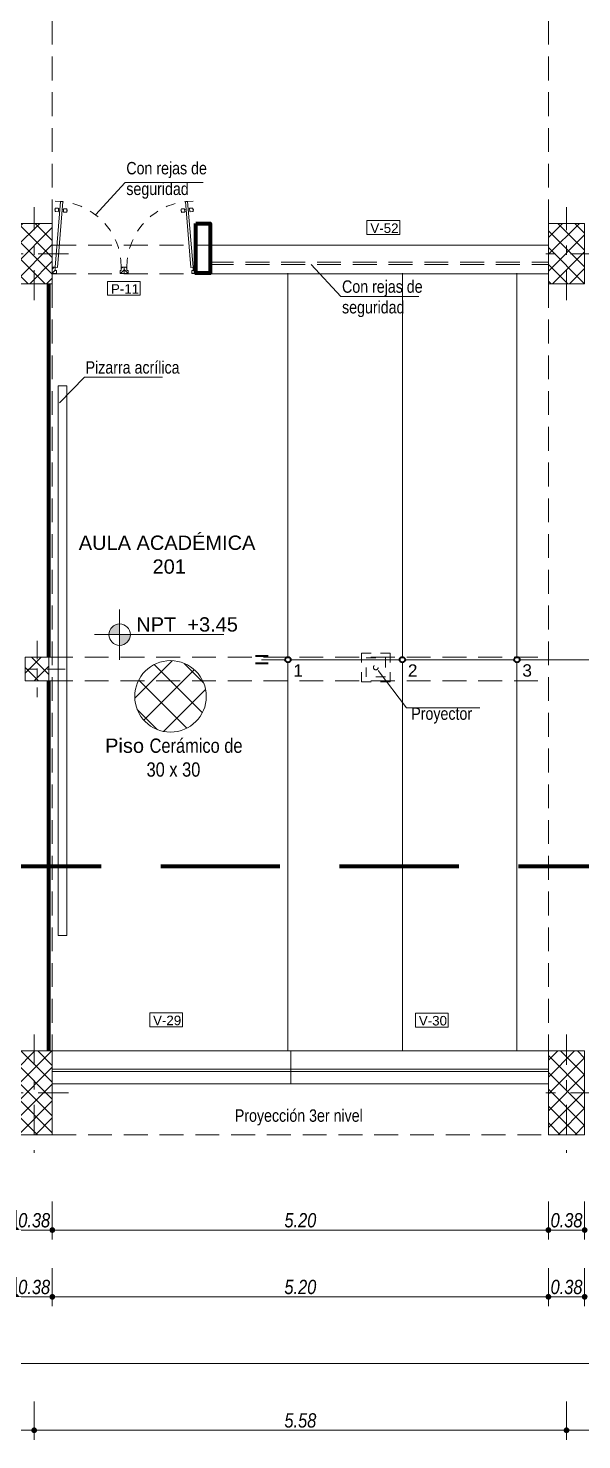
# Model space of a CAD drawing. Header units: inches. Extents: x 140 to 978, y -82 to 38.
# Drawn here: x 695.18 to 700.98, y -14.7 to 0.11 of the extents above; entities that cross this region are included whole.
import ezdxf

# ---------------------------------------------------------------- set-up
doc = ezdxf.new("R2010")
doc.units = ezdxf.units.IN
doc.header["$MEASUREMENT"] = 0
for name, pattern in [('DASHDOT2', [12.7, 6.35, -3.175, 0, -3.175]), ('DASHED', [0.75, 0.5, -0.25]), ('DASHED2', [0.375, 0.25, -0.125])]:
    doc.linetypes.add(name, pattern=pattern)
doc.layers.get('0').update_dxf_attribs({"lineweight": 0})
for name, color, linetype, lineweight in [('UNSAAC-COLUMNA', 24, 'Continuous', 0), ('UNSAAC-CORTE MURO', 42, 'Continuous', 35), ('UNSAAC-COTA', 48, 'Continuous', 0), ('UNSAAC-EJE COLUMNA', 22, 'DASHDOT2', 0), ('UNSAAC-FACHADA(2DO PLANO)', 7, 'Continuous', 30), ('UNSAAC-LINEA DE CORTE', 7, 'Continuous', 70), ('UNSAAC-LLAMADOS', 88, 'Continuous', 0), ('UNSAAC-MUEBLE', 254, 'Continuous', 0), ('UNSAAC-MURETE', 146, 'Continuous', 20), ('UNSAAC-MUROS', 7, 'Continuous', 70), ('UNSAAC-PISOS', 253, 'Continuous', 0), ('UNSAAC-PROYECCIONES', 38, 'DASHED2', 0), ('UNSAAC-TEXTOS', 250, 'Continuous', 0), ('UNSAAC-TEXTURAS', 250, 'Continuous', 0), ('UNSAAC-VANOS', 24, 'Continuous', 0)]:
    doc.layers.add(name, color=color, linetype=linetype, lineweight=lineweight)
doc.styles.add('5mm', font='GOTHIC.TTF', dxfattribs={"height": 5})
doc.styles.add('narrow', font='')
doc.styles.get("Standard").update_dxf_attribs({"font": 'arial.ttf'})
doc.styles.get('narrow').set_extended_font_data('Arial Narrow', italic=True)
doc.dimstyles.new('1EN75', dxfattribs={"dimtxt": 0.15, "dimasz": 0.06, "dimexe": 0.1, "dimexo": 0.15, "dimgap": 0.025, "dimtad": 1, "dimzin": 1, "dimdsep": 46, "dimtxsty": 'narrow', "dimblk": 'DOT', "dimcen": 0.1, "dimclrd": 256, "dimclre": 256, "dimclrt": 256, "dimaunit": 1, "dimadec": 3, "dimazin": 0, "dimtfac": 1, "dimtmove": 2, "dimatfit": 3, "dimldrblk": 'ARCHTICK', "dimfxl": 0.3, "dimfxlon": 1, "dimtolj": 1, "dimtzin": 0, "dimlwd": 0, "dimlwe": 0, "dimarcsym": 0})

# ---------------------------------------------------------------- blocks, each defined once
blk = doc.blocks.new('PRTX80')
at = {"layer": 'UNSAAC-TEXTOS'}
h = blk.add_hatch(dxfattribs=at)
h.set_pattern_fill('ANSI31', color=256, scale=0.01, style=0)
h.set_pattern_definition([(45, (-1.629623, -4.234902), (-0.02245064, 0.02245064), [])])
h.paths.add_polyline_path([(-0.755, 0.036), (-0.8, 0.036), (-0.8, -0.036), (-0.769, -0.036), (-0.769, 0), (-0.755, 0)])
h.paths.add_polyline_path([(0, 0.036), (-0.045, 0.036), (-0.045, 0), (-0.032, 0), (-0.032, -0.036), (0, -0.036)])
at = {"layer": 'UNSAAC-PROYECCIONES', "ltscale": 0.15}
blk.add_arc((-0.032, -0.036), 0.737, 180, 270, dxfattribs=at)
at = {"layer": 'UNSAAC-TEXTOS'}
for p, q in [((-0.165, -0.662), (-0.166, -0.669)), ((-0.162, -0.67), (-0.166, -0.669)), ((-0.162, -0.662), (-0.165, -0.662)), ((-0.161, -0.651), (-0.163, -0.681)), ((-0.13, -0.688), (-0.16, -0.685)), ((-0.127, -0.65), (-0.157, -0.648)), ((-0.124, -0.658), (-0.126, -0.68)), ((-0.126, -0.68), (-0.126, -0.684)), ((-0.11, -0.682), (-0.126, -0.68)), ((-0.123, -0.654), (-0.124, -0.658)), ((-0.108, -0.659), (-0.124, -0.658)), ((-0.085, -0.684), (-0.07, -0.685)), ((-0.083, -0.661), (-0.068, -0.663)), ((-0.068, -0.663), (-0.07, -0.685)), ((-0.07, -0.685), (-0.07, -0.689)), ((-0.068, -0.659), (-0.068, -0.663)), ((-0.067, -0.693), (-0.037, -0.695)), ((-0.064, -0.655), (-0.034, -0.658)), ((-0.03, -0.662), (-0.033, -0.692)), ((-0.032, -0.681), (-0.028, -0.681)), ((-0.031, -0.673), (-0.028, -0.673)), ((-0.028, -0.673), (-0.028, -0.681))]:
    blk.add_line(p, q, dxfattribs=at)
for points in [[(-0.8, 0.036), (-0.755, 0.036), (-0.755, 0), (-0.769, 0), (-0.769, -0.036), (-0.8, -0.036), (-0.8, 0.036)], [(-0.045, 0.036), (0, 0.036), (0, -0.036), (-0.032, -0.036), (-0.032, 0), (-0.045, 0), (-0.045, 0.036)]]:
    blk.add_lwpolyline(points, dxfattribs=at)
blk.add_lwpolyline([(-0.056, -0.034), (-0.032, -0.036), (-0.093, -0.77), (-0.117, -0.768)], close=True, dxfattribs=at)
for centre, start, end in [((-0.16, -0.681), 175.2462, 265.2462), ((-0.157, -0.651), 85.2462, 175.2462), ((-0.13, -0.684), 265.2462, 355.2462), ((-0.127, -0.654), 355.2462, 85.2462), ((-0.067, -0.689), 175.2462, 265.2462), ((-0.064, -0.659), 85.2462, 175.2462), ((-0.037, -0.691), 265.2462, 355.2462), ((-0.034, -0.662), 355.2462, 85.2462)]:
    blk.add_arc(centre, 0.00375, start, end, dxfattribs=at)
blk = doc.blocks.new('A$C1DC20D96')
at = {"layer": 'UNSAAC-MUEBLE', "xscale": -1.167239801663273, "yscale": 1.167239801663273, "zscale": 1.167239801663273, "rotation": 180}
blk.add_blockref('PRTX80', (0, 0.034), dxfattribs=at)
blk = doc.blocks.new('_Dot')
at = {"color": 0, "linetype": 'ByBlock', "lineweight": -2}
blk.add_line((-0.5, 0), (-1, 0), dxfattribs=at)
at = {"color": 0, "linetype": 'ByBlock', "const_width": 0.5}
blk.add_lwpolyline([(-0.25, 0, 1), (0.25, 0, 1)], format="xyb", close=True, dxfattribs=at)
blk = doc.blocks.new('*D55')
at = {"layer": 'Defpoints', "color": 0, "transparency": 16777216}
for p in [(691.945, -2.62), (695.24, -11.691), (695.24, -14.601)]:
    blk.add_point(p, dxfattribs=at)
at = {"layer": 'UNSAAC-COTA', "lineweight": 0, "transparency": 16777216}
for p, q in [((691.945, -14.301), (691.945, -14.701)), ((695.24, -14.301), (695.24, -14.701)), ((692.005, -14.601), (695.18, -14.601))]:
    blk.add_line(p, q, dxfattribs=at)
at = {"layer": 'UNSAAC-COTA', "lineweight": 0, "transparency": 16777216, "xscale": 0.06, "yscale": 0.06, "zscale": 0.06, "rotation": 180}
blk.add_blockref('_Dot', (691.945, -14.601), dxfattribs=at)
at = {"layer": 'UNSAAC-COTA', "lineweight": 0, "transparency": 16777216, "xscale": 0.06, "yscale": 0.06, "zscale": 0.06}
blk.add_blockref('_Dot', (695.24, -14.601), dxfattribs=at)
at = {"layer": 'UNSAAC-COTA', "transparency": 16777216, "insert": (693.593, -14.499), "char_height": 0.15, "attachment_point": 5, "style": 'narrow'}
blk.add_mtext('\\A1;3.30', dxfattribs=at)
blk = doc.blocks.new('_ArchTick')
at = {"layer": 'UNSAAC-FACHADA(2DO PLANO)', "color": 0, "const_width": 0.15}
blk.add_lwpolyline([(-0.5, -0.5), (0.5, 0.5)], dxfattribs=at)
blk = doc.blocks.new('*D56')
at = {"layer": 'Defpoints', "color": 0, "transparency": 16777216}
for p in [(695.24, -11.691), (700.82, -11.691), (700.82, -14.601)]:
    blk.add_point(p, dxfattribs=at)
at = {"layer": 'UNSAAC-COTA', "lineweight": 0, "transparency": 16777216}
for p, q in [((695.24, -14.301), (695.24, -14.701)), ((700.82, -14.301), (700.82, -14.701)), ((695.3, -14.601), (700.76, -14.601))]:
    blk.add_line(p, q, dxfattribs=at)
at = {"layer": 'UNSAAC-COTA', "lineweight": 0, "transparency": 16777216, "xscale": 0.06, "yscale": 0.06, "zscale": 0.06, "rotation": 180}
blk.add_blockref('_Dot', (695.24, -14.601), dxfattribs=at)
at = {"layer": 'UNSAAC-COTA', "lineweight": 0, "transparency": 16777216, "xscale": 0.06, "yscale": 0.06, "zscale": 0.06}
blk.add_blockref('_Dot', (700.82, -14.601), dxfattribs=at)
at = {"layer": 'UNSAAC-COTA', "transparency": 16777216, "insert": (698.03, -14.499), "char_height": 0.15, "attachment_point": 5, "style": 'narrow'}
blk.add_mtext('\\A1;5.58', dxfattribs=at)
blk = doc.blocks.new('*D57')
at = {"layer": 'Defpoints', "color": 0, "transparency": 16777216}
for p in [(700.82, -11.691), (706.41, -11.691), (706.41, -14.601)]:
    blk.add_point(p, dxfattribs=at)
at = {"layer": 'UNSAAC-COTA', "lineweight": 0, "transparency": 16777216}
for p, q in [((700.82, -14.301), (700.82, -14.701)), ((706.41, -14.301), (706.41, -14.701)), ((700.88, -14.601), (706.35, -14.601))]:
    blk.add_line(p, q, dxfattribs=at)
at = {"layer": 'UNSAAC-COTA', "lineweight": 0, "transparency": 16777216, "xscale": 0.06, "yscale": 0.06, "zscale": 0.06, "rotation": 180}
blk.add_blockref('_Dot', (700.82, -14.601), dxfattribs=at)
at = {"layer": 'UNSAAC-COTA', "lineweight": 0, "transparency": 16777216, "xscale": 0.06, "yscale": 0.06, "zscale": 0.06}
blk.add_blockref('_Dot', (706.41, -14.601), dxfattribs=at)
at = {"layer": 'UNSAAC-COTA', "transparency": 16777216, "insert": (703.615, -14.499), "char_height": 0.15, "attachment_point": 5, "style": 'narrow'}
blk.add_mtext('\\A1;5.59', dxfattribs=at)
blk = doc.blocks.new('*D62')
at = {"layer": 'Defpoints', "color": 0, "transparency": 16777216}
for p in [(695.05, -11.501), (695.43, -11.501), (695.43, -12.501)]:
    blk.add_point(p, dxfattribs=at)
at = {"layer": 'UNSAAC-COTA', "lineweight": 0, "transparency": 16777216}
for p, q in [((695.05, -12.201), (695.05, -12.601)), ((695.43, -12.201), (695.43, -12.601)), ((695.11, -12.501), (695.37, -12.501))]:
    blk.add_line(p, q, dxfattribs=at)
at = {"layer": 'UNSAAC-COTA', "lineweight": 0, "transparency": 16777216, "xscale": 0.06, "yscale": 0.06, "zscale": 0.06, "rotation": 180}
blk.add_blockref('_Dot', (695.05, -12.501), dxfattribs=at)
at = {"layer": 'UNSAAC-COTA', "lineweight": 0, "transparency": 16777216, "xscale": 0.06, "yscale": 0.06, "zscale": 0.06}
blk.add_blockref('_Dot', (695.43, -12.501), dxfattribs=at)
at = {"layer": 'UNSAAC-COTA', "transparency": 16777216, "insert": (695.24, -12.399), "char_height": 0.15, "attachment_point": 5, "style": 'narrow'}
blk.add_mtext('\\A1;0.38', dxfattribs=at)
blk = doc.blocks.new('*D63')
at = {"layer": 'Defpoints', "color": 0, "transparency": 16777216}
for p in [(695.43, -11.501), (700.63, -11.501), (700.63, -12.501)]:
    blk.add_point(p, dxfattribs=at)
at = {"layer": 'UNSAAC-COTA', "lineweight": 0, "transparency": 16777216}
for p, q in [((695.43, -12.201), (695.43, -12.601)), ((700.63, -12.201), (700.63, -12.601)), ((695.49, -12.501), (700.57, -12.501))]:
    blk.add_line(p, q, dxfattribs=at)
at = {"layer": 'UNSAAC-COTA', "lineweight": 0, "transparency": 16777216, "xscale": 0.06, "yscale": 0.06, "zscale": 0.06, "rotation": 180}
blk.add_blockref('_Dot', (695.43, -12.501), dxfattribs=at)
at = {"layer": 'UNSAAC-COTA', "lineweight": 0, "transparency": 16777216, "xscale": 0.06, "yscale": 0.06, "zscale": 0.06}
blk.add_blockref('_Dot', (700.63, -12.501), dxfattribs=at)
at = {"layer": 'UNSAAC-COTA', "transparency": 16777216, "insert": (698.03, -12.399), "char_height": 0.15, "attachment_point": 5, "style": 'narrow'}
blk.add_mtext('\\A1;5.20', dxfattribs=at)
blk = doc.blocks.new('*D165')
at = {"layer": 'Defpoints', "color": 0, "transparency": 16777216}
for p in [(700.63, -11.501), (701.01, -11.501), (701.01, -12.501)]:
    blk.add_point(p, dxfattribs=at)
at = {"layer": 'UNSAAC-COTA', "lineweight": 0, "transparency": 16777216}
for p, q in [((700.63, -12.201), (700.63, -12.601)), ((701.01, -12.201), (701.01, -12.601)), ((700.69, -12.501), (700.95, -12.501))]:
    blk.add_line(p, q, dxfattribs=at)
at = {"layer": 'UNSAAC-COTA', "lineweight": 0, "transparency": 16777216, "xscale": 0.06, "yscale": 0.06, "zscale": 0.06, "rotation": 180}
blk.add_blockref('_Dot', (700.63, -12.501), dxfattribs=at)
at = {"layer": 'UNSAAC-COTA', "lineweight": 0, "transparency": 16777216, "xscale": 0.06, "yscale": 0.06, "zscale": 0.06}
blk.add_blockref('_Dot', (701.01, -12.501), dxfattribs=at)
at = {"layer": 'UNSAAC-COTA', "transparency": 16777216, "insert": (700.82, -12.399), "char_height": 0.15, "attachment_point": 5, "style": 'narrow'}
blk.add_mtext('\\A1;0.38', dxfattribs=at)
blk = doc.blocks.new('*D71')
at = {"layer": 'Defpoints', "color": 0, "transparency": 16777216}
for p in [(695.05, -11.501), (695.43, -11.501), (695.43, -13.201)]:
    blk.add_point(p, dxfattribs=at)
at = {"layer": 'UNSAAC-COTA', "lineweight": 0, "transparency": 16777216}
for p, q in [((695.05, -12.901), (695.05, -13.301)), ((695.43, -12.901), (695.43, -13.301)), ((695.11, -13.201), (695.37, -13.201))]:
    blk.add_line(p, q, dxfattribs=at)
at = {"layer": 'UNSAAC-COTA', "lineweight": 0, "transparency": 16777216, "xscale": 0.06, "yscale": 0.06, "zscale": 0.06, "rotation": 180}
blk.add_blockref('_Dot', (695.05, -13.201), dxfattribs=at)
at = {"layer": 'UNSAAC-COTA', "lineweight": 0, "transparency": 16777216, "xscale": 0.06, "yscale": 0.06, "zscale": 0.06}
blk.add_blockref('_Dot', (695.43, -13.201), dxfattribs=at)
at = {"layer": 'UNSAAC-COTA', "transparency": 16777216, "insert": (695.24, -13.099), "char_height": 0.15, "attachment_point": 5, "style": 'narrow'}
blk.add_mtext('\\A1;0.38', dxfattribs=at)
blk = doc.blocks.new('*D72')
at = {"layer": 'Defpoints', "color": 0, "transparency": 16777216}
for p in [(695.43, -11.501), (700.63, -11.501), (700.63, -13.201)]:
    blk.add_point(p, dxfattribs=at)
at = {"layer": 'UNSAAC-COTA', "lineweight": 0, "transparency": 16777216}
for p, q in [((695.43, -12.901), (695.43, -13.301)), ((700.63, -12.901), (700.63, -13.301)), ((695.49, -13.201), (700.57, -13.201))]:
    blk.add_line(p, q, dxfattribs=at)
at = {"layer": 'UNSAAC-COTA', "lineweight": 0, "transparency": 16777216, "xscale": 0.06, "yscale": 0.06, "zscale": 0.06, "rotation": 180}
blk.add_blockref('_Dot', (695.43, -13.201), dxfattribs=at)
at = {"layer": 'UNSAAC-COTA', "lineweight": 0, "transparency": 16777216, "xscale": 0.06, "yscale": 0.06, "zscale": 0.06}
blk.add_blockref('_Dot', (700.63, -13.201), dxfattribs=at)
at = {"layer": 'UNSAAC-COTA', "transparency": 16777216, "insert": (698.03, -13.099), "char_height": 0.15, "attachment_point": 5, "style": 'narrow'}
blk.add_mtext('\\A1;5.20', dxfattribs=at)
blk = doc.blocks.new('*D73')
at = {"layer": 'Defpoints', "color": 0, "transparency": 16777216}
for p in [(700.63, -11.501), (701.01, -11.501), (701.01, -13.201)]:
    blk.add_point(p, dxfattribs=at)
at = {"layer": 'UNSAAC-COTA', "lineweight": 0, "transparency": 16777216}
for p, q in [((700.63, -12.901), (700.63, -13.301)), ((701.01, -12.901), (701.01, -13.301)), ((700.69, -13.201), (700.95, -13.201))]:
    blk.add_line(p, q, dxfattribs=at)
at = {"layer": 'UNSAAC-COTA', "lineweight": 0, "transparency": 16777216, "xscale": 0.06, "yscale": 0.06, "zscale": 0.06, "rotation": 180}
blk.add_blockref('_Dot', (700.63, -13.201), dxfattribs=at)
at = {"layer": 'UNSAAC-COTA', "lineweight": 0, "transparency": 16777216, "xscale": 0.06, "yscale": 0.06, "zscale": 0.06}
blk.add_blockref('_Dot', (701.01, -13.201), dxfattribs=at)
at = {"layer": 'UNSAAC-COTA', "transparency": 16777216, "insert": (700.82, -13.099), "char_height": 0.15, "attachment_point": 5, "style": 'narrow'}
blk.add_mtext('\\A1;0.38', dxfattribs=at)
blk = doc.blocks.new('*D82')
at = {"layer": 'Defpoints', "color": 0, "transparency": 16777216}
for p in [(689.335, -1.734), (728.94, -11.501), (728.94, -13.901)]:
    blk.add_point(p, dxfattribs=at)
at = {"layer": 'UNSAAC-COTA', "lineweight": 0, "transparency": 16777216}
for p, q in [((689.335, -13.601), (689.335, -14.001)), ((728.94, -13.601), (728.94, -14.001)), ((689.395, -13.901), (728.88, -13.901))]:
    blk.add_line(p, q, dxfattribs=at)
at = {"layer": 'UNSAAC-COTA', "lineweight": 0, "transparency": 16777216, "xscale": 0.06, "yscale": 0.06, "zscale": 0.06, "rotation": 180}
blk.add_blockref('_Dot', (689.335, -13.901), dxfattribs=at)
at = {"layer": 'UNSAAC-COTA', "lineweight": 0, "transparency": 16777216, "xscale": 0.06, "yscale": 0.06, "zscale": 0.06}
blk.add_blockref('_Dot', (728.94, -13.901), dxfattribs=at)
at = {"layer": 'UNSAAC-COTA', "transparency": 16777216, "insert": (709.138, -13.799), "char_height": 0.15, "attachment_point": 5, "style": 'narrow'}
blk.add_mtext('\\A1;39.61', dxfattribs=at)
blk = doc.blocks.new('*D155')
at = {"layer": 'Defpoints', "color": 0, "transparency": 16777216}
for p in [(686.935, 22.469), (696.5, 22.469), (695.05, -11.501)]:
    blk.add_point(p, dxfattribs=at)
at = {"layer": 'UNSAAC-COTA', "lineweight": 0, "transparency": 16777216}
for p, q in [((687.235, 22.469), (686.835, 22.469)), ((686.935, -11.441), (686.935, 22.409)), ((687.235, -11.501), (686.835, -11.501))]:
    blk.add_line(p, q, dxfattribs=at)
at = {"layer": 'UNSAAC-COTA', "lineweight": 0, "transparency": 16777216, "xscale": 0.06, "yscale": 0.06, "zscale": 0.06}
for p, rotation in [((686.935, 22.469), 90), ((686.935, -11.501), 270)]:
    blk.add_blockref('_Dot', p, dxfattribs=dict(at, rotation=rotation))
at = {"layer": 'UNSAAC-COTA', "transparency": 16777216, "insert": (686.834, 5.484), "char_height": 0.15, "attachment_point": 5, "rotation": 90, "style": 'narrow'}
blk.add_mtext('\\A1;33.97', dxfattribs=at)
blk = doc.blocks.new('npt')
at = {"layer": 'UNSAAC-TEXTOS'}
h = blk.add_hatch(color=0, dxfattribs=at)
h.dxf.hatch_style = 1
h.paths.add_polyline_path([(0.0522, 0), (0, 0), (0, -0.0522, 0.414214)])
h.paths.add_polyline_path([(0, 0.0522, 0.414214), (-0.0522, 0), (0, 0)])
at = {"layer": 'UNSAAC-TEXTOS', "color": 0}
for p, q in [((0, -0.1228), (0, 0.1228)), ((-0.1228, 0), (0.507, 0))]:
    blk.add_line(p, q, dxfattribs=at)
blk.add_circle((0, 0), 0.0522, dxfattribs=at)
blk = doc.blocks.new('colum2')
at = {"layer": 'UNSAAC-TEXTURAS'}
h = blk.add_hatch(dxfattribs=at)
h.set_pattern_fill('ANSI37', color=256)
h.paths.add_polyline_path([(872.373, 198.546), (872.373, 198.421), (872.498, 198.421), (872.498, 198.546)])
h.paths.add_polyline_path([(872.498, 198.421), (872.623, 198.421), (872.623, 198.546), (872.498, 198.546)])
h.paths.add_polyline_path([(872.498, 198.296), (872.623, 198.296), (872.623, 198.421), (872.498, 198.421)])
h.paths.add_polyline_path([(872.498, 198.421), (872.373, 198.421), (872.373, 198.296), (872.498, 198.296)])
at = {"layer": 'UNSAAC-COLUMNA'}
blk.add_lwpolyline([(872.373, 198.546), (872.623, 198.546), (872.623, 198.296), (872.373, 198.296)], close=True, dxfattribs=at)
at = {"layer": 'UNSAAC-EJE COLUMNA', "ltscale": 0.03}
for p, q in [((872.498, 198.716), (872.498, 198.126)), ((872.793, 198.421), (872.203, 198.421))]:
    blk.add_line(p, q, dxfattribs=at)
blk = doc.blocks.new('cs1')
at = {"layer": 'UNSAAC-TEXTURAS'}
h = blk.add_hatch(dxfattribs=at)
h.set_pattern_fill('ANSI37', color=256)
h.paths.add_polyline_path([(850.008, 169.826), (850.198, 169.826), (850.198, 170.266), (850.008, 170.266)])
h.paths.add_polyline_path([(850.198, 169.826), (850.388, 169.826), (850.388, 170.266), (850.198, 170.266)])
h.paths.add_polyline_path([(850.388, 169.826), (850.198, 169.826), (850.198, 169.386), (850.388, 169.386)])
h.paths.add_polyline_path([(850.198, 169.826), (850.008, 169.826), (850.008, 169.386), (850.198, 169.386)])
at = {"layer": 'UNSAAC-COLUMNA'}
blk.add_lwpolyline([(850.388, 169.386), (850.388, 170.266), (850.008, 170.266), (850.008, 169.386)], close=True, dxfattribs=at)
at = {"layer": 'UNSAAC-EJE COLUMNA', "ltscale": 0.05}
for p, q in [((850.198, 170.436), (850.198, 169.196)), ((850.558, 169.826), (849.828, 169.826))]:
    blk.add_line(p, q, dxfattribs=at)
blk = doc.blocks.new('c')
at = {"layer": 'UNSAAC-TEXTURAS'}
h = blk.add_hatch(dxfattribs=at)
h.set_pattern_fill('ANSI37', color=256)
h.set_pattern_definition([(45, (-855.58834, -178.38853), (-0.088388348, 0.088388348), []), (135, (-855.58834, -178.38853), (-0.088388348, -0.088388348), [])])
h.paths.add_polyline_path([(0.19, 0.635), (0, 0.635), (0, 0.316), (0.19, 0.316)])
h.paths.add_polyline_path([(0.19, 0.316), (0.38, 0.316), (0.38, 0.635), (0.19, 0.635)])
h.paths.add_polyline_path([(0.19, 0), (0.38, 0), (0.38, 0.316), (0.19, 0.316)])
h.paths.add_polyline_path([(0.19, 0.316), (0, 0.316), (0, 0), (0.19, 0)])
at = {"layer": 'UNSAAC-COLUMNA'}
blk.add_lwpolyline([(0, 0), (0, 0.635), (0.38, 0.635), (0.38, 0)], dxfattribs=at)
blk.add_lwpolyline([(0, 0.635), (0.38, 0.635), (0.38, 0), (0, 0)], close=True, dxfattribs=at)
at = {"layer": 'UNSAAC-EJE COLUMNA', "ltscale": 0.05}
for p, q in [((0.19, -0.172), (0.19, 0.805)), ((0.55, 0.316), (-0.17, 0.316))]:
    blk.add_line(p, q, dxfattribs=at)
blk = doc.blocks.new('A$C71314F6E')
at = {"layer": 'UNSAAC-TEXTURAS'}
for name, p in [('c', (6.138, -9.945)), ('c', (11.718, -9.945)), ('colum2', (-866.14, -212.406)), ('cs1', (-843.87, -188.256)), ('cs1', (-838.29, -188.256))]:
    blk.add_blockref(name, p, dxfattribs=at)
blk = doc.blocks.new('ETRUCTURA INFORMATIVA')
at = {"layer": 'UNSAAC-PROYECCIONES'}
for p, q in [((1154.43, -1.941), (1154.43, 2.279)), ((1159.63, -1.941), (1159.63, 2.279)), ((1154.43, -2.171), (1159.63, -2.171)), ((1154.43, -2.471), (1159.63, -2.471)), ((1154.43, -2.576), (1154.43, -10.621)), ((1159.63, -2.576), (1159.63, -10.621)), ((1154.395, -6.491), (1159.63, -6.491)), ((1154.395, -6.741), (1159.63, -6.741)), ((1154.43, -11.501), (1159.63, -11.501))]:
    blk.add_line(p, q, dxfattribs=at)
at = {"layer": 'UNSAAC-COLUMNA'}
blk.add_blockref('A$C71314F6E', (1147.912, 7.369), dxfattribs=at)
blk = doc.blocks.new('cañon planta')
at = {"layer": 'UNSAAC-MUEBLE', "linetype": 'DASHED', "ltscale": 0.09}
blk.add_lwpolyline([(750.392, 72.439), (750.692, 72.439), (750.692, 72.139), (750.392, 72.139), (750.392, 72.439)], dxfattribs=at)
blk.add_lwpolyline([(750.442, 72.389), (750.642, 72.389), (750.642, 72.189), (750.442, 72.189)], close=True, dxfattribs=at)
blk.add_circle((750.542, 72.289), 0.025, dxfattribs=at)

msp = doc.modelspace()

# ---------------------------------------------------------------- hatches: boundary and pattern name
at = {"layer": 'UNSAAC-TEXTOS'}
h = msp.add_hatch(dxfattribs=at)
h.set_pattern_fill('_USER', color=256, scale=0.23019, angle=45, style=0, double=1, pattern_type=0)
h.set_pattern_definition([(45, (631.302, -93.72448), (-0.16276894, 0.16276894), []), (135, (631.302, -93.72448), (-0.16276894, -0.16276894), [])])
edge = h.paths.add_edge_path()
edge.add_arc((696.669, -6.904), 0.375, 0, 360)

# ---------------------------------------------------------------- linework, layer by layer
at = {"layer": 'UNSAAC-CORTE MURO', "ltscale": 0.03}
for p, q in [((697.56, -6.478), (697.693, -6.478)), ((697.56, -6.555), (697.693, -6.555))]:
    msp.add_line(p, q, dxfattribs=at)
at = {"layer": 'UNSAAC-CORTE MURO'}
for centre in [(697.9, -6.518), (699.1, -6.518), (700.3, -6.518)]:
    msp.add_circle(centre, 0.0278, dxfattribs=at)
at = {"layer": 'UNSAAC-LINEA DE CORTE', "linetype": 'DASHED', "ltscale": 2.5}
msp.add_line((679.691, -8.683), (739.094, -8.683), dxfattribs=at)
at = {"layer": 'UNSAAC-LLAMADOS', "ltscale": 2.5}
for points in [[(697.012, -1.514), (696.193, -1.514), (695.881, -1.85)], [(699.273, -2.708), (698.454, -2.708), (698.142, -2.372)], [(696.585, -3.555), (695.767, -3.555), (695.507, -3.824)]]:
    msp.add_lwpolyline(points, dxfattribs=at)
at = {"layer": 'UNSAAC-LLAMADOS'}
msp.add_lwpolyline([(699.912, -7.023), (699.141, -7.023), (698.846, -6.631)], dxfattribs=at)
at = {"layer": 'UNSAAC-MUEBLE', "ltscale": 2.5}
msp.add_lwpolyline([(695.493, -3.644), (695.582, -3.644), (695.582, -9.411), (695.493, -9.411)], close=True, dxfattribs=at)
at = {"layer": 'UNSAAC-MURETE'}
for p, q in [((697.085, -2.171), (700.63, -2.171)), ((700.63, -2.241), (700.63, -2.541)), ((700.63, -2.471), (697.08, -2.471))]:
    msp.add_line(p, q, dxfattribs=at)
msp.add_lwpolyline([(695.43, -10.621), (697.93, -10.621), (697.93, -10.966), (695.43, -10.966), (695.43, -10.735)], dxfattribs=at)
msp.add_lwpolyline([(697.93, -10.621), (700.63, -10.621), (700.63, -10.966), (697.93, -10.966)], close=True, dxfattribs=at)
at = {"layer": 'UNSAAC-MUROS'}
for p, q in [((695.395, -6.491), (695.395, -2.576)), ((695.395, -10.621), (695.395, -6.741))]:
    msp.add_line(p, q, dxfattribs=at)
msp.add_lwpolyline([(696.935, -1.941), (697.085, -1.941), (697.085, -2.462), (696.935, -2.462)], close=True, dxfattribs=at)
at = {"layer": 'UNSAAC-PISOS'}
for p, q in [((697.9, -2.462), (697.9, -6.491)), ((697.9, -6.491), (697.9, -2.462)), ((699.1, -2.462), (699.1, -6.491)), ((700.3, -2.462), (700.3, -6.491)), ((697.9, -6.546), (697.9, -10.621)), ((697.9, -10.621), (697.9, -6.546)), ((699.1, -6.546), (699.1, -10.621)), ((700.3, -6.546), (700.3, -10.621))]:
    msp.add_line(p, q, dxfattribs=at)
at = {"layer": 'UNSAAC-TEXTOS'}
for points in [[(698.728, -1.912), (699.072, -1.912), (699.072, -2.058), (698.728, -2.058)], [(696.009, -2.55), (696.352, -2.55), (696.352, -2.696), (696.009, -2.696)], [(696.451, -10.223), (696.794, -10.223), (696.794, -10.369), (696.451, -10.369)], [(699.236, -10.226), (699.579, -10.226), (699.579, -10.372), (699.236, -10.372)]]:
    msp.add_lwpolyline(points, close=True, dxfattribs=at)
msp.add_circle((696.669, -6.903), 0.375, dxfattribs=at)
at = {"layer": 'UNSAAC-VANOS', "linetype": 'DASHED2'}
for p, q in [((697.08, -2.347), (700.63, -2.347)), ((697.08, -2.372), (700.63, -2.372))]:
    msp.add_line(p, q, dxfattribs=at)
at = {"layer": 'UNSAAC-VANOS', "ltscale": 0.01}
for p, q in [((695.43, -10.814), (697.93, -10.814)), ((695.43, -10.839), (697.93, -10.839)), ((697.93, -10.814), (700.63, -10.814)), ((697.93, -10.839), (700.63, -10.839))]:
    msp.add_line(p, q, dxfattribs=at)
at = {"layer": 'UNSAAC-VANOS'}
for points in [[(697.624, -6.518), (697.624, -6.518), (697.624, -6.518), (697.624, -6.518), (697.624, -6.518), (697.873, -6.518)], [(697.928, -6.518), (699.073, -6.518)], [(699.128, -6.518), (700.273, -6.518)], [(700.328, -6.518), (701.473, -6.518)]]:
    msp.add_lwpolyline(points, dxfattribs=at)

# ---------------------------------------------------------------- block references
at = {"layer": 'UNSAAC-COTA'}
msp.add_blockref('cañon planta', (-51.721, -78.888), dxfattribs=at)
at = {"layer": 'UNSAAC-MUEBLE', "lineweight": 0, "ltscale": 0.4, "yscale": 0.8058532731326913, "zscale": 0.8058532731326913}
for p, xscale in [((695.43, -2.462), -0.8058532731326913), ((696.935, -2.462), 0.8058532731326913)]:
    msp.add_blockref('A$C1DC20D96', p, dxfattribs=dict(at, xscale=xscale))
at = {"layer": 'UNSAAC-PROYECCIONES'}
msp.add_blockref('ETRUCTURA INFORMATIVA', (-459, 0), dxfattribs=at)
at = {"layer": 'UNSAAC-TEXTOS', "xscale": 2.154779168756153, "yscale": 2.154779168756153, "zscale": 2.154779168756153}
msp.add_blockref('npt', (696.136, -6.255), dxfattribs=at)

# ---------------------------------------------------------------- texts
at = {"layer": 'UNSAAC-LLAMADOS', "char_height": 0.13, "style": 'narrow'}
for s, insert, width, attachment_point in [('{\\fArial Narrow|b0|i0|c0|p34;Con rejas de seguridad}', (696.206, -1.683), 1.15269, 7), ('{\\fArial Narrow|b0|i0|c0|p34;Con rejas de seguridad}', (698.467, -2.539), 1.15269, 1), ('{\\fArial Narrow|b0|i0|c0|p34;Pizarra acrílica}', (695.779, -3.387), 1.15269, 1), ('{\\fArial Narrow|b0|i0|c0|p34;Proyector}', (699.83, -7.188), 2.19448, 9), ('\\pi0.38239;{\\fArial Narrow|b0|i0|c0|p34;Proyección 3er nivel}', (696.961, -11.235), 2.08357, 1)]:
    msp.add_mtext(s, dxfattribs=dict(at, insert=insert, width=width, attachment_point=attachment_point))
at = {"layer": 'UNSAAC-TEXTOS', "char_height": 0.1, "attachment_point": 1}
for s, insert in [('{\\f@Arial Unicode MS|b0|i0|c0|p34;V-}52', (698.764, -1.942)), ('{\\f@Arial Unicode MS|b0|i0|c0|p34;P-}11', (696.045, -2.579)), ('{\\f@Arial Unicode MS|b0|i0|c0|p34;V-}29', (696.486, -10.252)), ('{\\f@Arial Unicode MS|b0|i0|c0|p34;V-}30', (699.272, -10.255))]:
    msp.add_mtext_dynamic_manual_height_columns(s, width=0.2, gutter_width=1, heights=[0], dxfattribs=dict(at, insert=insert))
at = {"layer": 'UNSAAC-TEXTOS'}
for s, insert, char_height, width, attachment_point in [('\\pi0.21136;AULA ACADÉMICA\\P\\pi0.98474;201', (695.496, -5.216), 0.15, 2.27449, 1), ('1', (698.007, -6.632), 0.13, 0.04244, 5), ('2', (699.207, -6.632), 0.13, 0.04244, 5), ('3', (700.407, -6.632), 0.13, 0.04244, 5)]:
    msp.add_mtext(s, dxfattribs=dict(at, insert=insert, char_height=char_height, width=width, attachment_point=attachment_point))
at = {"layer": 'UNSAAC-TEXTOS', "char_height": 0.15, "attachment_point": 1}
for s, insert, width, style in [('{\\fArial|b0|i0|c0|p34;NPT  +3.45}', (696.31, -6.073), 1.06387, '5mm'), ('\\pi0.053834;{\\fArial|b0|i0|c204|p34;Piso \\fArial Narrow|b0|i0|c0|p34;Cerámico de \\P\\pi0.48777;30 x 30}', (695.93, -7.345), 1.52397, 'narrow')]:
    msp.add_mtext(s, dxfattribs=dict(at, insert=insert, width=width, style=style))

# ---------------------------------------------------------------- dimensions: what is measured, and where the dimension line sits
at = {"layer": 'UNSAAC-COTA'}
dim = msp.add_linear_dim(base=(686.935, 22.469), p1=(695.05, -11.501), p2=(696.5, 22.469), angle=90, dimstyle='1EN75', dxfattribs=at)
dim.commit()
dim.dimension.update_dxf_attribs({"geometry": '*D155', "text_midpoint": (686.834, 5.484)})
for base, p1, p2, picture, middle in [((728.9404, -13.9008), (689.3353, -1.7345), (728.9404, -11.5008), '*D82', (709.1378, -13.7992)), ((695.240317957, -14.600829492), (691.945317957, -2.619613729), (695.240317957, -11.690829492), '*D55', (693.592817957, -14.499243544)), ((695.43, -12.501), (695.05, -11.501), (695.43, -11.501), '*D62', (695.24, -12.399)), ((695.43, -13.201), (695.05, -11.501), (695.43, -11.501), '*D71', (695.24, -13.099)), ((700.63, -12.501), (695.43, -11.501), (700.63, -11.501), '*D63', (698.03, -12.399)), ((700.63, -13.201), (695.43, -11.501), (700.63, -11.501), '*D72', (698.03, -13.099)), ((701.01, -12.501), (700.63, -11.501), (701.01, -11.501), '*D165', (700.82, -12.399)), ((701.01, -13.201), (700.63, -11.501), (701.01, -11.501), '*D73', (700.82, -13.099)), ((700.82, -14.601), (695.24, -11.691), (700.82, -11.691), '*D56', (698.03, -14.499)), ((706.41, -14.601), (700.82, -11.691), (706.41, -11.691), '*D57', (703.615, -14.499))]:
    dim = msp.add_linear_dim(base=base, p1=p1, p2=p2, dimstyle='1EN75', dxfattribs=at)
    dim.commit()
    dim.dimension.update_dxf_attribs({"geometry": picture, "text_midpoint": middle})

doc.saveas('drawing.dxf')
